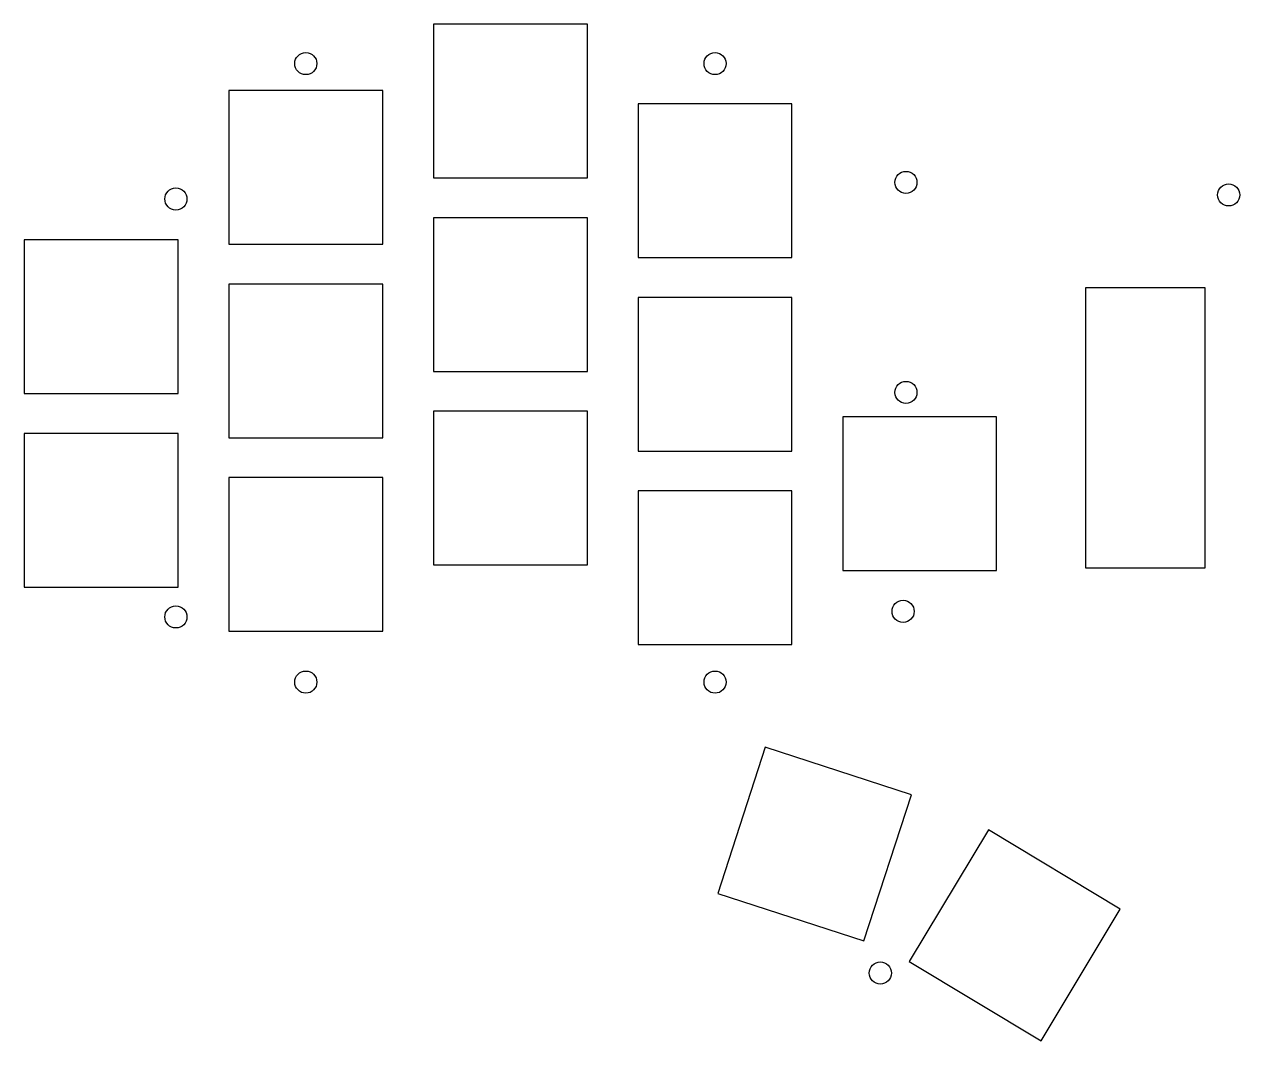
# Model space of a CAD drawing. Header units: millimetres. Extents: x 93 to 203, y -130 to -39.
import ezdxf

# ---------------------------------------------------------------- set-up
doc = ezdxf.new("R2010")
doc.units = ezdxf.units.MM

msp = doc.modelspace()

# ---------------------------------------------------------------- linework, layer by layer
for p, q in [((143.95, -38.55), (130.05, -38.55)), ((130.05, -38.55), (130.05, -52.45)), ((143.95, -52.45), (143.95, -38.55)), ((125.45, -44.55), (111.55, -44.55)), ((111.55, -44.55), (111.55, -58.45)), ((125.45, -58.45), (125.45, -44.55)), ((162.45, -45.75), (148.55, -45.75)), ((148.55, -45.75), (148.55, -59.65)), ((162.45, -59.65), (162.45, -45.75)), ((130.05, -52.45), (143.95, -52.45)), ((143.95, -56.05), (130.05, -56.05)), ((130.05, -56.05), (130.05, -69.95)), ((143.95, -69.95), (143.95, -56.05)), ((106.95, -58.05), (93.05, -58.05)), ((93.05, -58.05), (93.05, -71.95)), ((106.95, -71.95), (106.95, -58.05)), ((111.55, -58.45), (125.45, -58.45)), ((148.55, -59.65), (162.45, -59.65)), ((125.45, -62.05), (111.55, -62.05)), ((111.55, -62.05), (111.55, -75.95)), ((125.45, -75.95), (125.45, -62.05)), ((199.8, -62.4), (189, -62.4)), ((189, -62.4), (189, -87.7)), ((199.8, -87.7), (199.8, -62.4)), ((162.45, -63.25), (148.55, -63.25)), ((148.55, -63.25), (148.55, -77.15)), ((162.45, -77.15), (162.45, -63.25)), ((130.05, -69.95), (143.95, -69.95)), ((93.05, -71.95), (106.95, -71.95)), ((143.95, -73.55), (130.05, -73.55)), ((130.05, -73.55), (130.05, -87.45)), ((143.95, -87.45), (143.95, -73.55)), ((180.95, -74.05), (167.05, -74.05)), ((167.05, -74.05), (167.05, -87.95)), ((180.95, -87.95), (180.95, -74.05)), ((106.95, -75.55), (93.05, -75.55)), ((93.05, -75.55), (93.05, -89.45)), ((106.95, -89.45), (106.95, -75.55)), ((111.55, -75.95), (125.45, -75.95)), ((148.55, -77.15), (162.45, -77.15)), ((125.45, -79.55), (111.55, -79.55)), ((111.55, -79.55), (111.55, -93.45)), ((125.45, -93.45), (125.45, -79.55)), ((162.45, -80.75), (148.55, -80.75)), ((148.55, -80.75), (148.55, -94.65)), ((162.45, -94.65), (162.45, -80.75)), ((130.05, -87.45), (143.95, -87.45)), ((189, -87.7), (199.8, -87.7)), ((167.05, -87.95), (180.95, -87.95)), ((93.05, -89.45), (106.95, -89.45)), ((111.55, -93.45), (125.45, -93.45)), ((148.55, -94.65), (162.45, -94.65)), ((160.04, -103.94), (155.74, -117.16)), ((173.26, -108.24), (160.04, -103.94)), ((168.96, -121.46), (173.26, -108.24)), ((180.21, -111.41), (173.05, -123.32)), ((192.12, -118.57), (180.21, -111.41)), ((155.74, -117.16), (168.96, -121.46)), ((184.97, -130.48), (192.12, -118.57)), ((173.05, -123.32), (184.97, -130.48))]:
    msp.add_line(p, q)
for centre in [(118.5, -42.1), (155.5, -42.1), (172.75, -52.85), (106.75, -54.35), (201.93, -53.98), (172.75, -71.85), (106.75, -92.15), (172.5, -91.65), (118.5, -98.05), (155.5, -98.05), (170.44, -124.36)]:
    msp.add_circle(centre, 1)

doc.saveas('drawing.dxf')
